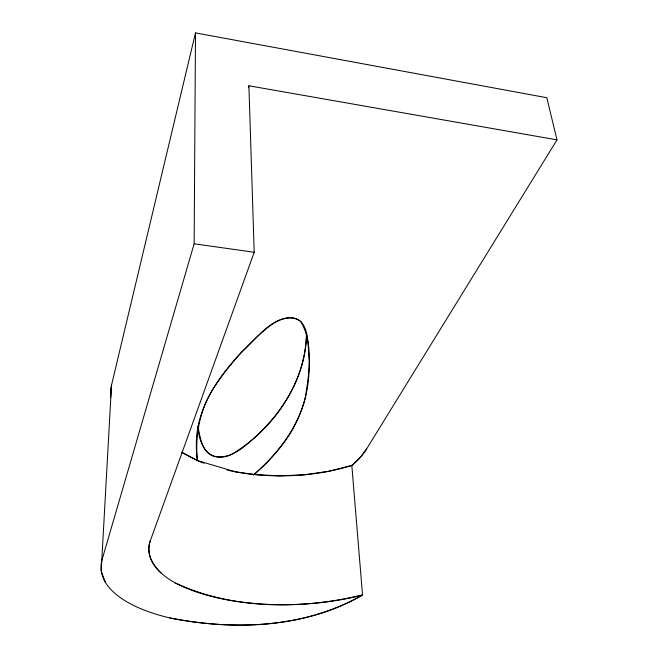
<?xml version="1.0" encoding="UTF-8"?>
<svg xmlns="http://www.w3.org/2000/svg" width="658" height="658" viewBox="0 0 658 658"><rect width="100%" height="100%" fill="white"/><g stroke="black" fill="none" stroke-linecap="round" stroke-linejoin="round"><path stroke-width="0.99" d="M366.605 448.945A132.414 69.551 -1.3 0 1 351.816 465.436L362.533 594.988C305.098 628.382 233.804 630.718 169.961 617.961A142.654 60.865 -1.6 0 1 105.502 582.569C101.357 575.799 99.81 567.492 102.031 559.793L194.151 243.797L195.492 32.9L546.806 97.721L556.997 139.874L366.605 448.945L360.345 457.285L351.816 465.436C328.391 472.781 303.766 475.931 279.255 475.866A144.867 79.379 -2.9 0 1 256.423 474.739M306.472 333.68C305.501 383.779 273.021 429.995 230.728 454.884C209.26 463.717 199.168 446.001 197.795 426.31M556.997 139.874L248.897 85.779L254.202 252.269L150.23 541.04C143.066 563.774 166.466 579.706 184.38 587.347C208.339 597.579 234.33 602.021 260.181 603.937A156.588 69.929 -2.8 0 0 284.643 604.702C310.856 604.521 337.135 601.618 362.533 594.988C304.991 628.258 233.861 630.619 169.961 617.961M195.492 32.9L111.515 385.193L110.503 391.74L110.577 397.49L111.515 385.193L101.192 571.086L105.502 582.569M150.23 541.04C145.632 553.024 152.878 565.452 161.555 573.48M248.313 87.753L248.897 85.779M253.486 475.043L265.462 463.964A512.064 273.967 11.9 0 0 277.24 451.084C295.467 430.184 306.982 403.617 308.767 375.858A573.118 296.585 12.8 0 0 309.301 360.214C307.212 347.169 310.864 320.191 292.267 317.954C270.487 316.917 256.423 339.536 241.585 352.079A439.709 210.963 -11.3 0 0 228.992 366.547C210.379 388.985 195.459 416.637 196.355 446.552A434.05 212.624 -11.6 0 0 197.4 460.575A141.988 77.66 -2.8 0 0 204.013 463.24M351.816 465.436L328.276 471.383L303.601 474.846L279.255 475.866L254.111 474.508L235.325 471.778L197.4 460.575L182.151 452.4M362.533 594.988C301.241 609.514 233.648 609.908 175.686 583.095M194.151 243.797L254.202 252.269M181.378 452.293L197.4 460.575C194.908 434.798 199.785 409.638 213.85 387.702C227.199 367.403 243.238 349.028 261.374 332.882C271.417 323.892 287.439 311.39 300.813 321.441C313.693 344.035 309.194 373.44 305.23 397.942C297.441 428.457 277.421 454.028 254.111 474.508A141.988 77.66 -2.8 0 1 226.92 470.026M198.107 427.174C200.279 437.405 201.759 451.947 213.167 455.994C224.403 459.054 235.391 453.666 243.978 446.708C277.52 420.117 304.415 381.615 306.414 337.686A557.762 302.195 13.8 0 0 306.653 334.034"/></g></svg>
